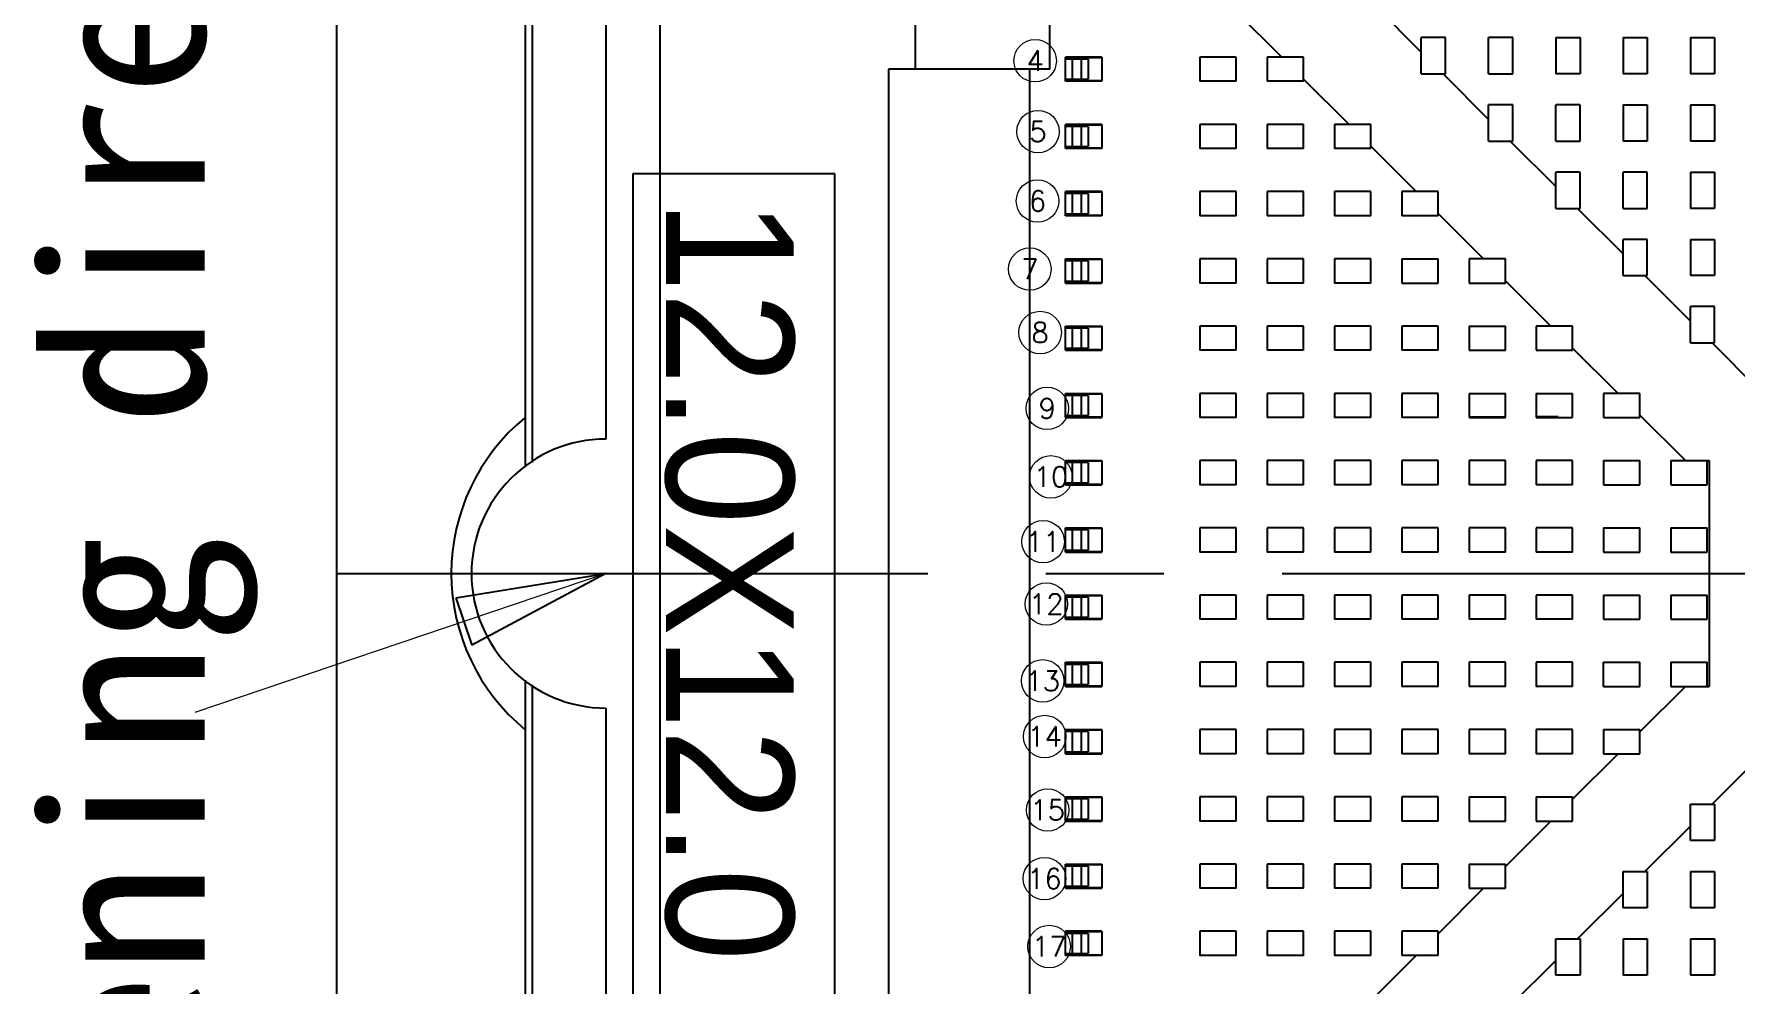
# Model space of a CAD drawing. Header units: millimetres. Extents: x 2405 to 2512, y -828 to -753.
# Drawn here: x 2476.54 to 2489.19, y -787.7 to -780.63 of the extents above; entities that cross this region are included whole.
import ezdxf
from ezdxf.enums import TextEntityAlignment as Align

# ---------------------------------------------------------------- set-up
doc = ezdxf.new("R2010")
doc.units = ezdxf.units.MM
doc.header["$LTSCALE"] = 30.734
doc.linetypes.add('CENTER', pattern=[0.6, 0.375, -0.075, 0.075, -0.075])
doc.layers.get('0').update_dxf_attribs({"linetype": 'CONTINUOUS'})
doc.layers.add('from', color=7, linetype='CONTINUOUS', lineweight=13)
doc.layers.add('压塊', color=31, linetype='CONTINUOUS')
doc.styles.add('Mark-1', font='@Dotum.ttf')
doc.styles.add('ROMANS', font='romans.shx')
doc.styles.get("Standard").update_dxf_attribs({"font": 'txt', "width": 0.85})
doc.styles.add('TXT', font='txt.shx', dxfattribs={"bigfont": 'gbcbig.shx'})
doc.dimstyles.get("Standard").update_dxf_attribs({"dimscale": 0.97, "dimtxt": 2, "dimasz": 1.2, "dimexe": 0.5, "dimexo": 0.5, "dimgap": 0.5, "dimtad": 0, "dimtoh": 1, "dimzin": 1, "dimdsep": 46, "dimtxsty": 'Standard', "dimblk": 'CLOSEDBLANK', "dimcen": 0.5, "dimclrd": 3, "dimclre": 3, "dimclrt": 4, "dimadec": 0, "dimazin": 0, "dimtp": 0.05, "dimtm": 0.05, "dimtfac": 1, "dimtofl": 0, "dimtmove": 0, "dimatfit": 3, "dimldrblk": 'CLOSEDBLANK', "dimfxl": 1, "dimtolj": 1, "dimtzin": 0, "dimlwd": 5, "dimlwe": 5, "dimarcsym": 0})

# ---------------------------------------------------------------- blocks, each defined once
blk = doc.blocks.new('_CLOSEDBLANK')
at = {"color": 0, "linetype": 'ByBlock'}
for p, q in [((-1, 0.167), (0, 0)), ((-1, 0.167), (-1, -0.167)), ((0, 0), (-1, -0.167))]:
    blk.add_line(p, q, dxfattribs=at)
blk = doc.blocks.new('b')
at = {"color": 7, "linetype": 'Continuous'}
for p, q in [((1258.817, -767.658), (1258.817, -744.658)), ((1260.817, -748.458), (1260.817, -755.158)), ((1261.217, -749.258), (1261.217, -763.058)), ((1260.217, -750.508), (1260.217, -755.367)), ((1260.267, -750.568), (1260.267, -755.332)), ((1260.217, -756.95), (1260.217, -761.808)), ((1260.267, -756.985), (1260.267, -761.748)), ((1260.817, -757.158), (1260.817, -763.858))]:
    blk.add_line(p, q, dxfattribs=at)
at = {"color": 1, "linetype": 'CENTER', "ltscale": 0.381}
blk.add_line((1258.817, -756.158), (1279.817, -756.158), dxfattribs=at)
at = {"color": 7, "linetype": 'Continuous'}
for centre, radius, start, end in [((1261.167, -756.158), 1.5, 129.2965, 230.7035), ((1260.817, -756.158), 1, 90, 270)]:
    blk.add_arc(centre, radius, start, end, dxfattribs=at)
at = {"color": 0, "linetype": 'ByBlock', "insert": (1256.634, -761.586), "char_height": 1.2, "width": 15.76995, "attachment_point": 1, "rotation": 90, "style": 'ROMANS'}
blk.add_mtext('{\\fSimSun|b0|i0|c134|p2;Opening direction}', dxfattribs=at)
at = {"color": 0, "linetype": 'ByBlock'}
blk.add_leader([(1260.817, -756.158), (1257.76, -757.19)], dimstyle='Standard', override={"dimscale": 0.93, "dimgap": 0.5, "dimtad": 0, "dimtih": 1, "dimzin": 9, "dimtol": 1, "dimtm": 0, "dimtzin": 8}, dxfattribs=at)

msp = doc.modelspace()

# ---------------------------------------------------------------- linework, layer by layer
at = {"color": 7, "linetype": 'Continuous'}
for p, q in [((2483.09, -780.893), (2483.09, -777.543)), ((2484.09, -780.893), (2484.09, -778.993)), ((2485.813, -780.803), (2485.475, -780.466)), ((2485.475, -780.466), (2485.813, -780.803)), ((2486.512, -780.428), (2486.85, -780.766)), ((2487.03, -780.658), (2486.85, -780.658)), ((2486.85, -780.928), (2486.85, -780.658)), ((2487.03, -780.928), (2487.03, -780.658)), ((2487.53, -780.658), (2487.35, -780.658)), ((2487.35, -780.928), (2487.35, -780.658)), ((2487.53, -780.928), (2487.53, -780.658)), ((2487.85, -780.658), (2487.85, -780.928)), ((2487.85, -780.658), (2488.03, -780.658)), ((2488.03, -780.658), (2488.03, -780.928)), ((2488.35, -780.658), (2488.35, -780.928)), ((2488.35, -780.658), (2488.53, -780.658)), ((2488.53, -780.658), (2488.53, -780.928)), ((2488.85, -780.658), (2488.85, -780.928)), ((2488.85, -780.658), (2489.03, -780.658)), ((2489.03, -780.658), (2489.03, -780.928)), ((2484.09, -780.893), (2482.89, -780.893)), ((2482.89, -780.893), (2482.89, -788.393)), ((2482.89, -780.893), (2482.89, -788.393)), ((2483.94, -788.393), (2483.94, -780.893)), ((2483.94, -788.393), (2483.94, -780.893)), ((2484.475, -780.803), (2484.205, -780.803)), ((2484.205, -780.983), (2484.205, -780.803)), ((2484.475, -780.808), (2484.205, -780.808)), ((2484.375, -780.818), (2484.205, -780.818)), ((2484.24, -780.803), (2484.24, -780.808)), ((2484.255, -780.818), (2484.255, -780.968)), ((2484.325, -780.968), (2484.325, -780.818)), ((2484.375, -780.818), (2484.375, -780.968)), ((2484.475, -780.803), (2484.475, -780.983)), ((2485.205, -780.803), (2485.205, -780.983)), ((2485.475, -780.803), (2485.205, -780.803)), ((2485.475, -780.983), (2485.475, -780.803)), ((2485.975, -780.803), (2485.705, -780.803)), ((2485.705, -780.803), (2485.705, -780.983)), ((2485.975, -780.983), (2485.975, -780.803)), ((2484.205, -780.968), (2484.375, -780.968)), ((2484.205, -780.978), (2484.475, -780.978)), ((2484.475, -780.983), (2484.205, -780.983)), ((2485.475, -780.983), (2485.205, -780.983)), ((2485.975, -780.983), (2485.705, -780.983)), ((2486.313, -781.303), (2485.975, -780.966)), ((2486.85, -780.928), (2487.03, -780.928)), ((2487.012, -780.928), (2487.35, -781.266)), ((2487.35, -780.928), (2487.53, -780.928)), ((2488.03, -780.928), (2487.85, -780.928)), ((2488.53, -780.928), (2488.35, -780.928)), ((2489.03, -780.928), (2488.85, -780.928)), ((2487.53, -781.158), (2487.35, -781.158)), ((2487.35, -781.428), (2487.35, -781.158)), ((2487.53, -781.428), (2487.53, -781.158)), ((2488.03, -781.158), (2487.85, -781.158)), ((2487.85, -781.428), (2487.85, -781.158)), ((2488.03, -781.428), (2488.03, -781.158)), ((2488.35, -781.158), (2488.35, -781.428)), ((2488.35, -781.158), (2488.53, -781.158)), ((2488.53, -781.158), (2488.53, -781.428)), ((2488.85, -781.158), (2488.85, -781.428)), ((2488.85, -781.158), (2489.03, -781.158)), ((2489.03, -781.158), (2489.03, -781.428)), ((2484.475, -781.303), (2484.205, -781.303)), ((2484.205, -781.483), (2484.205, -781.303)), ((2484.475, -781.308), (2484.205, -781.308)), ((2484.375, -781.318), (2484.205, -781.318)), ((2484.255, -781.318), (2484.255, -781.468)), ((2484.325, -781.468), (2484.325, -781.318)), ((2484.375, -781.318), (2484.375, -781.468)), ((2484.475, -781.303), (2484.475, -781.483)), ((2485.205, -781.303), (2485.205, -781.483)), ((2485.475, -781.303), (2485.205, -781.303)), ((2485.475, -781.483), (2485.475, -781.303)), ((2485.705, -781.303), (2485.705, -781.483)), ((2485.975, -781.303), (2485.705, -781.303)), ((2485.975, -781.483), (2485.975, -781.303)), ((2486.475, -781.303), (2486.205, -781.303)), ((2486.205, -781.303), (2486.205, -781.483)), ((2486.475, -781.483), (2486.475, -781.303)), ((2484.205, -781.468), (2484.375, -781.468)), ((2484.205, -781.478), (2484.475, -781.478)), ((2484.475, -781.483), (2484.205, -781.483)), ((2485.475, -781.483), (2485.205, -781.483)), ((2485.975, -781.483), (2485.705, -781.483)), ((2486.475, -781.483), (2486.205, -781.483)), ((2486.813, -781.803), (2486.475, -781.466)), ((2487.35, -781.428), (2487.53, -781.428)), ((2487.512, -781.428), (2487.85, -781.766)), ((2487.85, -781.428), (2488.03, -781.428)), ((2488.53, -781.428), (2488.35, -781.428)), ((2489.03, -781.428), (2488.85, -781.428)), ((2482.49, -781.672), (2480.99, -781.672)), ((2480.99, -781.672), (2480.99, -788.672)), ((2482.49, -788.672), (2482.49, -781.672)), ((2487.85, -781.928), (2487.85, -781.658)), ((2488.03, -781.658), (2487.85, -781.658)), ((2488.03, -781.928), (2488.03, -781.658)), ((2488.35, -781.928), (2488.35, -781.658)), ((2488.53, -781.658), (2488.35, -781.658)), ((2488.53, -781.928), (2488.53, -781.658)), ((2488.85, -781.658), (2488.85, -781.928)), ((2488.85, -781.658), (2489.03, -781.658)), ((2489.03, -781.658), (2489.03, -781.928)), ((2484.475, -781.803), (2484.205, -781.803)), ((2484.205, -781.983), (2484.205, -781.803)), ((2484.475, -781.808), (2484.205, -781.808)), ((2484.375, -781.818), (2484.205, -781.818)), ((2484.255, -781.818), (2484.255, -781.968)), ((2484.325, -781.968), (2484.325, -781.818)), ((2484.375, -781.818), (2484.375, -781.968)), ((2484.475, -781.803), (2484.475, -781.983)), ((2485.205, -781.803), (2485.205, -781.983)), ((2485.475, -781.803), (2485.205, -781.803)), ((2485.475, -781.983), (2485.475, -781.803)), ((2485.705, -781.803), (2485.705, -781.983)), ((2485.975, -781.803), (2485.705, -781.803)), ((2485.975, -781.983), (2485.975, -781.803)), ((2486.475, -781.803), (2486.205, -781.803)), ((2486.205, -781.803), (2486.205, -781.983)), ((2486.475, -781.983), (2486.475, -781.803)), ((2486.975, -781.803), (2486.705, -781.803)), ((2486.705, -781.803), (2486.705, -781.983)), ((2486.975, -781.983), (2486.975, -781.803)), ((2484.205, -781.968), (2484.375, -781.968)), ((2484.205, -781.978), (2484.475, -781.978)), ((2484.475, -781.983), (2484.205, -781.983)), ((2485.475, -781.983), (2485.205, -781.983)), ((2485.975, -781.983), (2485.705, -781.983)), ((2486.475, -781.983), (2486.205, -781.983)), ((2486.975, -781.983), (2486.705, -781.983)), ((2487.313, -782.303), (2486.975, -781.966)), ((2487.85, -781.928), (2488.03, -781.928)), ((2488.012, -781.928), (2488.35, -782.266)), ((2488.35, -781.928), (2488.53, -781.928)), ((2489.03, -781.928), (2488.85, -781.928)), ((2488.35, -782.428), (2488.35, -782.158)), ((2488.53, -782.158), (2488.35, -782.158)), ((2488.53, -782.428), (2488.53, -782.158)), ((2488.85, -782.158), (2488.85, -782.428)), ((2488.85, -782.158), (2489.03, -782.158)), ((2489.03, -782.158), (2489.03, -782.428)), ((2484.205, -782.303), (2484.475, -782.303)), ((2484.205, -782.483), (2484.205, -782.303)), ((2484.24, -782.303), (2484.24, -782.308)), ((2484.475, -782.303), (2484.475, -782.483)), ((2485.205, -782.303), (2485.205, -782.483)), ((2485.475, -782.303), (2485.205, -782.303)), ((2485.475, -782.483), (2485.475, -782.303)), ((2485.705, -782.303), (2485.705, -782.483)), ((2485.975, -782.303), (2485.705, -782.303)), ((2485.975, -782.483), (2485.975, -782.303)), ((2486.205, -782.303), (2486.205, -782.483)), ((2486.475, -782.303), (2486.205, -782.303)), ((2486.475, -782.483), (2486.475, -782.303)), ((2486.705, -782.303), (2486.975, -782.303)), ((2486.705, -782.303), (2486.705, -782.483)), ((2486.975, -782.483), (2486.975, -782.303)), ((2487.205, -782.303), (2487.205, -782.483)), ((2487.475, -782.303), (2487.205, -782.303)), ((2487.475, -782.483), (2487.475, -782.303)), ((2484.475, -782.308), (2484.205, -782.308)), ((2484.375, -782.318), (2484.205, -782.318)), ((2484.255, -782.318), (2484.255, -782.468)), ((2484.325, -782.468), (2484.325, -782.318)), ((2484.375, -782.318), (2484.375, -782.468)), ((2488.35, -782.428), (2488.53, -782.428)), ((2488.512, -782.428), (2488.85, -782.766)), ((2489.03, -782.428), (2488.85, -782.428)), ((2484.205, -782.468), (2484.375, -782.468)), ((2484.205, -782.478), (2484.475, -782.478)), ((2484.205, -782.483), (2484.475, -782.483)), ((2485.475, -782.483), (2485.205, -782.483)), ((2485.975, -782.483), (2485.705, -782.483)), ((2486.475, -782.483), (2486.205, -782.483)), ((2486.705, -782.483), (2486.975, -782.483)), ((2487.205, -782.483), (2487.475, -782.483)), ((2487.813, -782.803), (2487.475, -782.466)), ((2488.85, -782.928), (2488.85, -782.658)), ((2489.03, -782.658), (2488.85, -782.658)), ((2489.03, -782.928), (2489.03, -782.658)), ((2484.205, -782.803), (2484.475, -782.803)), ((2484.205, -782.983), (2484.205, -782.803)), ((2484.475, -782.808), (2484.205, -782.808)), ((2484.475, -782.803), (2484.475, -782.983)), ((2485.205, -782.803), (2485.205, -782.983)), ((2485.475, -782.803), (2485.205, -782.803)), ((2485.475, -782.983), (2485.475, -782.803)), ((2485.705, -782.803), (2485.705, -782.983)), ((2485.975, -782.803), (2485.705, -782.803)), ((2485.975, -782.983), (2485.975, -782.803)), ((2486.205, -782.803), (2486.205, -782.983)), ((2486.475, -782.803), (2486.205, -782.803)), ((2486.475, -782.983), (2486.475, -782.803)), ((2486.705, -782.803), (2486.705, -782.983)), ((2486.975, -782.803), (2486.705, -782.803)), ((2486.975, -782.983), (2486.975, -782.803)), ((2487.205, -782.803), (2487.205, -782.983)), ((2487.205, -782.803), (2487.475, -782.803)), ((2487.475, -782.983), (2487.475, -782.803)), ((2487.705, -782.803), (2487.705, -782.983)), ((2487.975, -782.803), (2487.705, -782.803)), ((2487.975, -782.983), (2487.975, -782.803)), ((2484.375, -782.818), (2484.205, -782.818)), ((2484.255, -782.818), (2484.255, -782.968)), ((2484.325, -782.968), (2484.325, -782.818)), ((2484.375, -782.818), (2484.375, -782.968)), ((2488.85, -782.928), (2489.03, -782.928)), ((2489.012, -782.928), (2489.35, -783.266)), ((2484.205, -782.968), (2484.375, -782.968)), ((2484.205, -782.978), (2484.475, -782.978)), ((2484.205, -782.983), (2484.475, -782.983)), ((2485.475, -782.983), (2485.205, -782.983)), ((2485.975, -782.983), (2485.705, -782.983)), ((2486.475, -782.983), (2486.205, -782.983)), ((2486.975, -782.983), (2486.705, -782.983)), ((2487.205, -782.983), (2487.475, -782.983)), ((2487.705, -782.983), (2487.975, -782.983)), ((2488.313, -783.303), (2487.975, -782.966)), ((2484.205, -783.303), (2484.475, -783.303)), ((2484.205, -783.483), (2484.205, -783.303)), ((2484.475, -783.308), (2484.205, -783.308)), ((2484.475, -783.303), (2484.475, -783.483)), ((2485.205, -783.303), (2485.205, -783.483)), ((2485.475, -783.303), (2485.205, -783.303)), ((2485.475, -783.483), (2485.475, -783.303)), ((2485.705, -783.303), (2485.705, -783.483)), ((2485.975, -783.303), (2485.705, -783.303)), ((2485.975, -783.483), (2485.975, -783.303)), ((2486.205, -783.303), (2486.205, -783.483)), ((2486.475, -783.303), (2486.205, -783.303)), ((2486.475, -783.483), (2486.475, -783.303)), ((2486.705, -783.303), (2486.705, -783.483)), ((2486.975, -783.303), (2486.705, -783.303)), ((2486.975, -783.483), (2486.975, -783.303)), ((2487.205, -783.303), (2487.205, -783.483)), ((2487.205, -783.303), (2487.475, -783.303)), ((2487.475, -783.483), (2487.475, -783.303)), ((2487.705, -783.303), (2487.705, -783.483)), ((2487.705, -783.303), (2487.975, -783.303)), ((2487.975, -783.483), (2487.975, -783.303)), ((2488.205, -783.303), (2488.205, -783.483)), ((2488.475, -783.303), (2488.205, -783.303)), ((2488.475, -783.483), (2488.475, -783.303)), ((2484.375, -783.318), (2484.205, -783.318)), ((2484.255, -783.318), (2484.255, -783.468)), ((2484.325, -783.468), (2484.325, -783.318)), ((2484.375, -783.318), (2484.375, -783.468)), ((2484.205, -783.468), (2484.375, -783.468)), ((2484.205, -783.478), (2484.475, -783.478)), ((2484.205, -783.483), (2484.475, -783.483)), ((2485.475, -783.483), (2485.205, -783.483)), ((2485.975, -783.483), (2485.705, -783.483)), ((2486.475, -783.483), (2486.205, -783.483)), ((2486.975, -783.483), (2486.705, -783.483)), ((2487.205, -783.478), (2487.475, -783.478)), ((2487.205, -783.483), (2487.475, -783.483)), ((2487.867, -783.478), (2487.705, -783.478)), ((2487.705, -783.483), (2487.975, -783.483)), ((2487.79, -783.478), (2487.79, -783.483)), ((2487.867, -783.478), (2487.867, -783.483)), ((2488.205, -783.483), (2488.475, -783.483)), ((2488.813, -783.803), (2488.475, -783.466)), ((2484.205, -783.803), (2484.475, -783.803)), ((2484.205, -783.983), (2484.205, -783.803)), ((2484.475, -783.808), (2484.205, -783.808)), ((2484.375, -783.818), (2484.205, -783.818)), ((2484.24, -783.803), (2484.24, -783.808)), ((2484.255, -783.818), (2484.255, -783.968)), ((2484.325, -783.968), (2484.325, -783.818)), ((2484.375, -783.818), (2484.375, -783.968)), ((2484.475, -783.803), (2484.475, -783.983)), ((2485.205, -783.803), (2485.205, -783.983)), ((2485.475, -783.803), (2485.205, -783.803)), ((2485.205, -783.803), (2485.205, -783.983)), ((2485.475, -783.803), (2485.205, -783.803)), ((2485.475, -783.983), (2485.475, -783.803)), ((2485.475, -783.983), (2485.475, -783.803)), ((2485.705, -783.803), (2485.705, -783.983)), ((2485.975, -783.803), (2485.705, -783.803)), ((2485.705, -783.803), (2485.705, -783.983)), ((2485.975, -783.803), (2485.705, -783.803)), ((2485.975, -783.983), (2485.975, -783.803)), ((2485.975, -783.983), (2485.975, -783.803)), ((2486.205, -783.803), (2486.205, -783.983)), ((2486.475, -783.803), (2486.205, -783.803)), ((2486.205, -783.803), (2486.205, -783.983)), ((2486.475, -783.803), (2486.205, -783.803)), ((2486.475, -783.983), (2486.475, -783.803)), ((2486.475, -783.983), (2486.475, -783.803)), ((2486.705, -783.803), (2486.705, -783.983)), ((2486.975, -783.803), (2486.705, -783.803)), ((2486.705, -783.803), (2486.705, -783.983)), ((2486.975, -783.803), (2486.705, -783.803)), ((2486.975, -783.983), (2486.975, -783.803)), ((2486.975, -783.983), (2486.975, -783.803)), ((2487.205, -783.803), (2487.205, -783.983)), ((2487.475, -783.803), (2487.205, -783.803)), ((2487.205, -783.803), (2487.205, -783.983)), ((2487.475, -783.803), (2487.205, -783.803)), ((2487.475, -783.983), (2487.475, -783.803)), ((2487.475, -783.983), (2487.475, -783.803)), ((2487.705, -783.803), (2487.705, -783.983)), ((2487.975, -783.803), (2487.705, -783.803)), ((2487.705, -783.803), (2487.705, -783.983)), ((2487.975, -783.803), (2487.705, -783.803)), ((2487.975, -783.983), (2487.975, -783.803)), ((2487.975, -783.983), (2487.975, -783.803)), ((2488.205, -783.803), (2488.205, -783.983)), ((2488.205, -783.803), (2488.475, -783.803)), ((2488.475, -783.983), (2488.475, -783.803)), ((2488.705, -783.803), (2488.705, -783.983)), ((2488.705, -783.803), (2488.99, -783.803)), ((2488.975, -783.983), (2488.975, -783.803)), ((2488.99, -783.803), (2488.99, -785.483)), ((2484.205, -783.968), (2484.375, -783.968)), ((2484.205, -783.978), (2484.475, -783.978)), ((2484.205, -783.983), (2484.475, -783.983)), ((2485.475, -783.983), (2485.205, -783.983)), ((2485.475, -783.983), (2485.205, -783.983)), ((2485.975, -783.983), (2485.705, -783.983)), ((2485.975, -783.983), (2485.705, -783.983)), ((2486.475, -783.983), (2486.205, -783.983)), ((2486.475, -783.983), (2486.205, -783.983)), ((2486.975, -783.983), (2486.705, -783.983)), ((2486.975, -783.983), (2486.705, -783.983)), ((2487.475, -783.983), (2487.205, -783.983)), ((2487.475, -783.983), (2487.205, -783.983)), ((2487.975, -783.983), (2487.705, -783.983)), ((2487.975, -783.983), (2487.705, -783.983)), ((2488.205, -783.983), (2488.475, -783.983)), ((2488.705, -783.983), (2488.975, -783.983)), ((2484.205, -784.303), (2484.475, -784.303)), ((2484.205, -784.483), (2484.205, -784.303)), ((2484.475, -784.308), (2484.205, -784.308)), ((2484.375, -784.318), (2484.205, -784.318)), ((2484.255, -784.318), (2484.255, -784.468)), ((2484.325, -784.468), (2484.325, -784.318)), ((2484.375, -784.318), (2484.375, -784.468)), ((2484.475, -784.303), (2484.475, -784.483)), ((2485.205, -784.303), (2485.205, -784.483)), ((2485.475, -784.303), (2485.205, -784.303)), ((2485.205, -784.303), (2485.205, -784.483)), ((2485.475, -784.303), (2485.205, -784.303)), ((2485.475, -784.483), (2485.475, -784.303)), ((2485.475, -784.483), (2485.475, -784.303)), ((2485.705, -784.303), (2485.705, -784.483)), ((2485.975, -784.303), (2485.705, -784.303)), ((2485.705, -784.303), (2485.705, -784.483)), ((2485.975, -784.303), (2485.705, -784.303)), ((2485.975, -784.483), (2485.975, -784.303)), ((2485.975, -784.483), (2485.975, -784.303)), ((2486.205, -784.303), (2486.205, -784.483)), ((2486.475, -784.303), (2486.205, -784.303)), ((2486.205, -784.303), (2486.205, -784.483)), ((2486.475, -784.303), (2486.205, -784.303)), ((2486.475, -784.483), (2486.475, -784.303)), ((2486.475, -784.483), (2486.475, -784.303)), ((2486.705, -784.303), (2486.705, -784.483)), ((2486.975, -784.303), (2486.705, -784.303)), ((2486.705, -784.303), (2486.705, -784.483)), ((2486.975, -784.303), (2486.705, -784.303)), ((2486.975, -784.483), (2486.975, -784.303)), ((2486.975, -784.483), (2486.975, -784.303)), ((2487.205, -784.303), (2487.205, -784.483)), ((2487.475, -784.303), (2487.205, -784.303)), ((2487.205, -784.303), (2487.205, -784.483)), ((2487.475, -784.303), (2487.205, -784.303)), ((2487.475, -784.483), (2487.475, -784.303)), ((2487.475, -784.483), (2487.475, -784.303)), ((2487.705, -784.303), (2487.705, -784.483)), ((2487.975, -784.303), (2487.705, -784.303)), ((2487.705, -784.303), (2487.705, -784.483)), ((2487.975, -784.303), (2487.705, -784.303)), ((2487.975, -784.483), (2487.975, -784.303)), ((2487.975, -784.483), (2487.975, -784.303)), ((2488.205, -784.303), (2488.205, -784.483)), ((2488.205, -784.303), (2488.475, -784.303)), ((2488.475, -784.483), (2488.475, -784.303)), ((2488.705, -784.303), (2488.705, -784.483)), ((2488.705, -784.303), (2488.975, -784.303)), ((2488.975, -784.483), (2488.975, -784.303)), ((2484.205, -784.468), (2484.375, -784.468)), ((2484.205, -784.478), (2484.475, -784.478)), ((2484.205, -784.483), (2484.475, -784.483)), ((2485.475, -784.483), (2485.205, -784.483)), ((2485.475, -784.483), (2485.205, -784.483)), ((2485.975, -784.483), (2485.705, -784.483)), ((2485.975, -784.483), (2485.705, -784.483)), ((2486.475, -784.483), (2486.205, -784.483)), ((2486.475, -784.483), (2486.205, -784.483)), ((2486.975, -784.483), (2486.705, -784.483)), ((2486.975, -784.483), (2486.705, -784.483)), ((2487.475, -784.483), (2487.205, -784.483)), ((2487.475, -784.483), (2487.205, -784.483)), ((2487.975, -784.483), (2487.705, -784.483)), ((2487.975, -784.483), (2487.705, -784.483)), ((2488.205, -784.483), (2488.475, -784.483)), ((2488.705, -784.483), (2488.975, -784.483)), ((2484.205, -784.983), (2484.205, -784.803)), ((2484.205, -784.803), (2484.475, -784.803)), ((2484.475, -784.808), (2484.205, -784.808)), ((2484.375, -784.818), (2484.205, -784.818)), ((2484.255, -784.818), (2484.255, -784.968)), ((2484.325, -784.968), (2484.325, -784.818)), ((2484.375, -784.818), (2484.375, -784.968)), ((2484.475, -784.803), (2484.475, -784.983)), ((2485.205, -784.803), (2485.205, -784.983)), ((2485.475, -784.803), (2485.205, -784.803)), ((2485.205, -784.803), (2485.205, -784.983)), ((2485.475, -784.803), (2485.205, -784.803)), ((2485.475, -784.983), (2485.475, -784.803)), ((2485.475, -784.983), (2485.475, -784.803)), ((2485.705, -784.803), (2485.705, -784.983)), ((2485.975, -784.803), (2485.705, -784.803)), ((2485.705, -784.803), (2485.705, -784.983)), ((2485.975, -784.803), (2485.705, -784.803)), ((2485.975, -784.983), (2485.975, -784.803)), ((2485.975, -784.983), (2485.975, -784.803)), ((2486.205, -784.803), (2486.205, -784.983)), ((2486.475, -784.803), (2486.205, -784.803)), ((2486.205, -784.803), (2486.205, -784.983)), ((2486.475, -784.803), (2486.205, -784.803)), ((2486.475, -784.983), (2486.475, -784.803)), ((2486.475, -784.983), (2486.475, -784.803)), ((2486.705, -784.803), (2486.705, -784.983)), ((2486.975, -784.803), (2486.705, -784.803)), ((2486.705, -784.803), (2486.705, -784.983)), ((2486.975, -784.803), (2486.705, -784.803)), ((2486.975, -784.983), (2486.975, -784.803)), ((2486.975, -784.983), (2486.975, -784.803)), ((2487.205, -784.803), (2487.205, -784.983)), ((2487.475, -784.803), (2487.205, -784.803)), ((2487.205, -784.803), (2487.205, -784.983)), ((2487.475, -784.803), (2487.205, -784.803)), ((2487.475, -784.983), (2487.475, -784.803)), ((2487.475, -784.983), (2487.475, -784.803)), ((2487.705, -784.803), (2487.705, -784.983)), ((2487.975, -784.803), (2487.705, -784.803)), ((2487.705, -784.803), (2487.705, -784.983)), ((2487.975, -784.803), (2487.705, -784.803)), ((2487.975, -784.983), (2487.975, -784.803)), ((2487.975, -784.983), (2487.975, -784.803)), ((2488.205, -784.803), (2488.205, -784.983)), ((2488.205, -784.803), (2488.475, -784.803)), ((2488.475, -784.983), (2488.475, -784.803)), ((2488.705, -784.803), (2488.705, -784.983)), ((2488.705, -784.803), (2488.975, -784.803)), ((2488.975, -784.983), (2488.975, -784.803)), ((2484.205, -784.968), (2484.375, -784.968)), ((2484.205, -784.978), (2484.475, -784.978)), ((2484.205, -784.983), (2484.475, -784.983)), ((2485.475, -784.983), (2485.205, -784.983)), ((2485.475, -784.983), (2485.205, -784.983)), ((2485.975, -784.983), (2485.705, -784.983)), ((2485.975, -784.983), (2485.705, -784.983)), ((2486.475, -784.983), (2486.205, -784.983)), ((2486.475, -784.983), (2486.205, -784.983)), ((2486.975, -784.983), (2486.705, -784.983)), ((2486.975, -784.983), (2486.705, -784.983)), ((2487.475, -784.983), (2487.205, -784.983)), ((2487.475, -784.983), (2487.205, -784.983)), ((2487.975, -784.983), (2487.705, -784.983)), ((2487.975, -784.983), (2487.705, -784.983)), ((2488.205, -784.983), (2488.475, -784.983)), ((2488.705, -784.983), (2488.975, -784.983)), ((2484.205, -785.483), (2484.205, -785.303)), ((2484.205, -785.303), (2484.475, -785.303)), ((2484.475, -785.308), (2484.205, -785.308)), ((2484.375, -785.318), (2484.205, -785.318)), ((2484.24, -785.303), (2484.24, -785.308)), ((2484.255, -785.318), (2484.255, -785.468)), ((2484.325, -785.468), (2484.325, -785.318)), ((2484.375, -785.318), (2484.375, -785.468)), ((2484.475, -785.303), (2484.475, -785.483)), ((2485.205, -785.303), (2485.205, -785.483)), ((2485.475, -785.303), (2485.205, -785.303)), ((2485.205, -785.303), (2485.205, -785.483)), ((2485.475, -785.303), (2485.205, -785.303)), ((2485.475, -785.483), (2485.475, -785.303)), ((2485.475, -785.483), (2485.475, -785.303)), ((2485.705, -785.303), (2485.705, -785.483)), ((2485.975, -785.303), (2485.705, -785.303)), ((2485.705, -785.303), (2485.705, -785.483)), ((2485.975, -785.303), (2485.705, -785.303)), ((2485.975, -785.483), (2485.975, -785.303)), ((2485.975, -785.483), (2485.975, -785.303)), ((2486.205, -785.303), (2486.205, -785.483)), ((2486.475, -785.303), (2486.205, -785.303)), ((2486.205, -785.303), (2486.205, -785.483)), ((2486.475, -785.303), (2486.205, -785.303)), ((2486.475, -785.483), (2486.475, -785.303)), ((2486.475, -785.483), (2486.475, -785.303)), ((2486.705, -785.303), (2486.705, -785.483)), ((2486.975, -785.303), (2486.705, -785.303)), ((2486.705, -785.303), (2486.705, -785.483)), ((2486.975, -785.303), (2486.705, -785.303)), ((2486.975, -785.483), (2486.975, -785.303)), ((2486.975, -785.483), (2486.975, -785.303)), ((2487.205, -785.303), (2487.205, -785.483)), ((2487.475, -785.303), (2487.205, -785.303)), ((2487.205, -785.303), (2487.205, -785.483)), ((2487.475, -785.303), (2487.205, -785.303)), ((2487.475, -785.483), (2487.475, -785.303)), ((2487.475, -785.483), (2487.475, -785.303)), ((2487.705, -785.303), (2487.705, -785.483)), ((2487.975, -785.303), (2487.705, -785.303)), ((2487.705, -785.303), (2487.705, -785.483)), ((2487.975, -785.303), (2487.705, -785.303)), ((2487.975, -785.483), (2487.975, -785.303)), ((2487.975, -785.483), (2487.975, -785.303)), ((2488.205, -785.483), (2488.205, -785.303)), ((2488.205, -785.303), (2488.475, -785.303)), ((2488.475, -785.483), (2488.475, -785.303)), ((2488.705, -785.303), (2488.705, -785.483)), ((2488.705, -785.303), (2488.975, -785.303)), ((2488.975, -785.483), (2488.975, -785.303)), ((2484.205, -785.468), (2484.375, -785.468)), ((2484.205, -785.478), (2484.475, -785.478)), ((2484.205, -785.483), (2484.475, -785.483)), ((2485.475, -785.483), (2485.205, -785.483)), ((2485.475, -785.483), (2485.205, -785.483)), ((2485.975, -785.483), (2485.705, -785.483)), ((2485.975, -785.483), (2485.705, -785.483)), ((2486.475, -785.483), (2486.205, -785.483)), ((2486.475, -785.483), (2486.205, -785.483)), ((2486.975, -785.483), (2486.705, -785.483)), ((2486.975, -785.483), (2486.705, -785.483)), ((2487.475, -785.483), (2487.205, -785.483)), ((2487.475, -785.483), (2487.205, -785.483)), ((2487.975, -785.483), (2487.705, -785.483)), ((2487.975, -785.483), (2487.705, -785.483)), ((2488.205, -785.483), (2488.475, -785.483)), ((2488.475, -785.821), (2488.813, -785.483)), ((2488.705, -785.483), (2488.99, -785.483)), ((2484.205, -785.983), (2484.205, -785.803)), ((2484.205, -785.803), (2484.475, -785.803)), ((2484.475, -785.808), (2484.205, -785.808)), ((2484.375, -785.818), (2484.205, -785.818)), ((2484.255, -785.818), (2484.255, -785.968)), ((2484.325, -785.968), (2484.325, -785.818)), ((2484.375, -785.818), (2484.375, -785.968)), ((2484.475, -785.803), (2484.475, -785.983)), ((2485.205, -785.803), (2485.205, -785.983)), ((2485.475, -785.803), (2485.205, -785.803)), ((2485.205, -785.803), (2485.205, -785.983)), ((2485.475, -785.803), (2485.205, -785.803)), ((2485.475, -785.983), (2485.475, -785.803)), ((2485.475, -785.983), (2485.475, -785.803)), ((2485.705, -785.803), (2485.705, -785.983)), ((2485.975, -785.803), (2485.705, -785.803)), ((2485.705, -785.803), (2485.705, -785.983)), ((2485.975, -785.803), (2485.705, -785.803)), ((2485.975, -785.983), (2485.975, -785.803)), ((2485.975, -785.983), (2485.975, -785.803)), ((2486.205, -785.803), (2486.205, -785.983)), ((2486.475, -785.803), (2486.205, -785.803)), ((2486.205, -785.803), (2486.205, -785.983)), ((2486.475, -785.803), (2486.205, -785.803)), ((2486.475, -785.983), (2486.475, -785.803)), ((2486.475, -785.983), (2486.475, -785.803)), ((2486.705, -785.803), (2486.705, -785.983)), ((2486.975, -785.803), (2486.705, -785.803)), ((2486.705, -785.803), (2486.705, -785.983)), ((2486.975, -785.803), (2486.705, -785.803)), ((2486.975, -785.983), (2486.975, -785.803)), ((2486.975, -785.983), (2486.975, -785.803)), ((2487.205, -785.803), (2487.205, -785.983)), ((2487.475, -785.803), (2487.205, -785.803)), ((2487.205, -785.803), (2487.205, -785.983)), ((2487.475, -785.803), (2487.205, -785.803)), ((2487.475, -785.983), (2487.475, -785.803)), ((2487.475, -785.983), (2487.475, -785.803)), ((2487.705, -785.803), (2487.705, -785.983)), ((2487.975, -785.803), (2487.705, -785.803)), ((2487.705, -785.803), (2487.705, -785.983)), ((2487.975, -785.803), (2487.705, -785.803)), ((2487.975, -785.983), (2487.975, -785.803)), ((2487.975, -785.983), (2487.975, -785.803)), ((2488.205, -785.803), (2488.205, -785.983)), ((2488.205, -785.803), (2488.475, -785.803)), ((2488.475, -785.983), (2488.475, -785.803)), ((2484.205, -785.968), (2484.375, -785.968)), ((2484.205, -785.978), (2484.475, -785.978)), ((2484.205, -785.983), (2484.475, -785.983)), ((2485.475, -785.983), (2485.205, -785.983)), ((2485.475, -785.983), (2485.205, -785.983)), ((2485.975, -785.983), (2485.705, -785.983)), ((2485.975, -785.983), (2485.705, -785.983)), ((2486.475, -785.983), (2486.205, -785.983)), ((2486.475, -785.983), (2486.205, -785.983)), ((2486.975, -785.983), (2486.705, -785.983)), ((2486.975, -785.983), (2486.705, -785.983)), ((2487.475, -785.983), (2487.205, -785.983)), ((2487.475, -785.983), (2487.205, -785.983)), ((2487.975, -785.983), (2487.705, -785.983)), ((2487.975, -785.983), (2487.705, -785.983)), ((2487.975, -786.321), (2488.313, -785.983)), ((2488.205, -785.983), (2488.475, -785.983)), ((2489.35, -786.021), (2489.012, -786.358)), ((2484.205, -786.483), (2484.205, -786.303)), ((2484.205, -786.303), (2484.475, -786.303)), ((2484.475, -786.308), (2484.205, -786.308)), ((2484.375, -786.318), (2484.205, -786.318)), ((2484.255, -786.318), (2484.255, -786.468)), ((2484.325, -786.468), (2484.325, -786.318)), ((2484.375, -786.318), (2484.375, -786.468)), ((2484.475, -786.303), (2484.475, -786.483)), ((2485.205, -786.303), (2485.205, -786.483)), ((2485.475, -786.303), (2485.205, -786.303)), ((2485.205, -786.303), (2485.205, -786.483)), ((2485.475, -786.303), (2485.205, -786.303)), ((2485.475, -786.483), (2485.475, -786.303)), ((2485.475, -786.483), (2485.475, -786.303)), ((2485.705, -786.303), (2485.705, -786.483)), ((2485.975, -786.303), (2485.705, -786.303)), ((2485.705, -786.303), (2485.705, -786.483)), ((2485.975, -786.303), (2485.705, -786.303)), ((2485.975, -786.483), (2485.975, -786.303)), ((2485.975, -786.483), (2485.975, -786.303)), ((2486.205, -786.303), (2486.205, -786.483)), ((2486.475, -786.303), (2486.205, -786.303)), ((2486.205, -786.303), (2486.205, -786.483)), ((2486.475, -786.303), (2486.205, -786.303)), ((2486.475, -786.483), (2486.475, -786.303)), ((2486.475, -786.483), (2486.475, -786.303)), ((2486.705, -786.303), (2486.705, -786.483)), ((2486.975, -786.303), (2486.705, -786.303)), ((2486.705, -786.303), (2486.705, -786.483)), ((2486.975, -786.303), (2486.705, -786.303)), ((2486.975, -786.483), (2486.975, -786.303)), ((2486.975, -786.483), (2486.975, -786.303)), ((2487.205, -786.303), (2487.205, -786.483)), ((2487.205, -786.303), (2487.475, -786.303)), ((2487.475, -786.483), (2487.475, -786.303)), ((2487.705, -786.303), (2487.705, -786.483)), ((2487.705, -786.303), (2487.975, -786.303)), ((2487.975, -786.483), (2487.975, -786.303)), ((2484.205, -786.468), (2484.375, -786.468)), ((2484.205, -786.478), (2484.475, -786.478)), ((2488.85, -786.628), (2488.85, -786.358)), ((2488.85, -786.358), (2489.03, -786.358)), ((2489.03, -786.358), (2489.03, -786.628)), ((2484.205, -786.483), (2484.475, -786.483)), ((2485.475, -786.483), (2485.205, -786.483)), ((2485.475, -786.483), (2485.205, -786.483)), ((2485.975, -786.483), (2485.705, -786.483)), ((2485.975, -786.483), (2485.705, -786.483)), ((2486.475, -786.483), (2486.205, -786.483)), ((2486.475, -786.483), (2486.205, -786.483)), ((2486.975, -786.483), (2486.705, -786.483)), ((2486.975, -786.483), (2486.705, -786.483)), ((2487.205, -786.483), (2487.475, -786.483)), ((2487.475, -786.821), (2487.813, -786.483)), ((2487.705, -786.483), (2487.975, -786.483)), ((2488.85, -786.521), (2488.512, -786.858)), ((2489.03, -786.628), (2488.85, -786.628)), ((2484.205, -786.983), (2484.205, -786.803)), ((2484.205, -786.803), (2484.475, -786.803)), ((2484.475, -786.808), (2484.205, -786.808)), ((2484.375, -786.818), (2484.205, -786.818)), ((2484.24, -786.803), (2484.24, -786.808)), ((2484.255, -786.818), (2484.255, -786.968)), ((2484.325, -786.968), (2484.325, -786.818)), ((2484.375, -786.818), (2484.375, -786.968)), ((2484.475, -786.803), (2484.475, -786.983)), ((2485.205, -786.803), (2485.205, -786.983)), ((2485.475, -786.803), (2485.205, -786.803)), ((2485.205, -786.803), (2485.205, -786.983)), ((2485.475, -786.803), (2485.205, -786.803)), ((2485.475, -786.983), (2485.475, -786.803)), ((2485.475, -786.983), (2485.475, -786.803)), ((2485.705, -786.803), (2485.705, -786.983)), ((2485.975, -786.803), (2485.705, -786.803)), ((2485.705, -786.803), (2485.705, -786.983)), ((2485.975, -786.803), (2485.705, -786.803)), ((2485.975, -786.983), (2485.975, -786.803)), ((2485.975, -786.983), (2485.975, -786.803)), ((2486.205, -786.803), (2486.205, -786.983)), ((2486.475, -786.803), (2486.205, -786.803)), ((2486.205, -786.803), (2486.205, -786.983)), ((2486.475, -786.803), (2486.205, -786.803)), ((2486.475, -786.983), (2486.475, -786.803)), ((2486.475, -786.983), (2486.475, -786.803)), ((2486.705, -786.803), (2486.705, -786.983)), ((2486.975, -786.803), (2486.705, -786.803)), ((2486.705, -786.803), (2486.705, -786.983)), ((2486.975, -786.803), (2486.705, -786.803)), ((2486.975, -786.983), (2486.975, -786.803)), ((2486.975, -786.983), (2486.975, -786.803)), ((2487.205, -786.803), (2487.205, -786.983)), ((2487.205, -786.803), (2487.475, -786.803)), ((2487.475, -786.983), (2487.475, -786.803)), ((2488.35, -787.128), (2488.35, -786.858)), ((2488.35, -786.858), (2488.53, -786.858)), ((2488.53, -786.858), (2488.53, -787.128)), ((2488.85, -786.858), (2488.85, -787.128)), ((2488.85, -786.858), (2489.03, -786.858)), ((2489.03, -786.858), (2489.03, -787.128)), ((2484.205, -786.968), (2484.375, -786.968)), ((2484.205, -786.978), (2484.475, -786.978)), ((2484.205, -786.983), (2484.475, -786.983)), ((2485.475, -786.983), (2485.205, -786.983)), ((2485.475, -786.983), (2485.205, -786.983)), ((2485.975, -786.983), (2485.705, -786.983)), ((2485.975, -786.983), (2485.705, -786.983)), ((2486.475, -786.983), (2486.205, -786.983)), ((2486.475, -786.983), (2486.205, -786.983)), ((2486.975, -786.983), (2486.705, -786.983)), ((2486.975, -786.983), (2486.705, -786.983)), ((2486.975, -787.321), (2487.313, -786.983)), ((2487.205, -786.983), (2487.475, -786.983)), ((2488.35, -787.021), (2488.012, -787.358)), ((2488.53, -787.128), (2488.35, -787.128)), ((2489.03, -787.128), (2488.85, -787.128)), ((2484.205, -787.483), (2484.205, -787.303)), ((2484.475, -787.303), (2484.205, -787.303)), ((2484.475, -787.308), (2484.205, -787.308)), ((2484.375, -787.318), (2484.205, -787.318)), ((2484.255, -787.318), (2484.255, -787.468)), ((2484.325, -787.468), (2484.325, -787.318)), ((2484.375, -787.318), (2484.375, -787.468)), ((2484.475, -787.303), (2484.475, -787.483)), ((2485.205, -787.303), (2485.205, -787.483)), ((2485.475, -787.303), (2485.205, -787.303)), ((2485.205, -787.303), (2485.205, -787.483)), ((2485.475, -787.303), (2485.205, -787.303)), ((2485.475, -787.483), (2485.475, -787.303)), ((2485.475, -787.483), (2485.475, -787.303)), ((2485.705, -787.303), (2485.705, -787.483)), ((2485.975, -787.303), (2485.705, -787.303)), ((2485.705, -787.303), (2485.705, -787.483)), ((2485.975, -787.303), (2485.705, -787.303)), ((2485.975, -787.483), (2485.975, -787.303)), ((2485.975, -787.483), (2485.975, -787.303)), ((2486.205, -787.303), (2486.205, -787.483)), ((2486.475, -787.303), (2486.205, -787.303)), ((2486.205, -787.303), (2486.205, -787.483)), ((2486.475, -787.303), (2486.205, -787.303)), ((2486.475, -787.483), (2486.475, -787.303)), ((2486.475, -787.483), (2486.475, -787.303)), ((2486.705, -787.303), (2486.705, -787.483)), ((2486.975, -787.303), (2486.705, -787.303)), ((2486.975, -787.483), (2486.975, -787.303)), ((2487.85, -787.628), (2487.85, -787.358)), ((2487.85, -787.358), (2488.03, -787.358)), ((2488.03, -787.358), (2488.03, -787.628)), ((2488.35, -787.358), (2488.35, -787.628)), ((2488.35, -787.358), (2488.53, -787.358)), ((2488.53, -787.358), (2488.53, -787.628)), ((2488.85, -787.358), (2488.85, -787.628)), ((2488.85, -787.358), (2489.03, -787.358)), ((2489.03, -787.358), (2489.03, -787.628)), ((2484.205, -787.468), (2484.375, -787.468)), ((2484.205, -787.478), (2484.475, -787.478)), ((2484.475, -787.483), (2484.205, -787.483)), ((2485.475, -787.483), (2485.205, -787.483)), ((2485.475, -787.483), (2485.205, -787.483)), ((2485.975, -787.483), (2485.705, -787.483)), ((2485.975, -787.483), (2485.705, -787.483)), ((2486.475, -787.483), (2486.205, -787.483)), ((2486.475, -787.483), (2486.205, -787.483)), ((2486.475, -787.821), (2486.813, -787.483)), ((2486.975, -787.483), (2486.705, -787.483)), ((2487.85, -787.521), (2487.512, -787.858)), ((2488.03, -787.628), (2487.85, -787.628)), ((2488.53, -787.628), (2488.35, -787.628)), ((2489.03, -787.628), (2488.85, -787.628))]:
    msp.add_line(p, q, dxfattribs=at)
at = {"layer": 'from', "color": 4, "linetype": 'ByBlock'}
for centre in [(2483.98, -780.83), (2484.001, -781.357), (2483.998, -781.873), (2483.94, -782.379), (2484.017, -782.851), (2484.07, -783.415), (2484.097, -783.924), (2484.039, -784.406), (2484.063, -784.869), (2484.036, -785.441), (2484.051, -785.855), (2484.073, -786.401), (2484.049, -786.911), (2484.084, -787.416)]:
    msp.add_circle(centre, 0.158, dxfattribs=at)

# ---------------------------------------------------------------- block references
at = {"color": 0, "linetype": 'ByBlock'}
msp.add_blockref('b', (1219.973, -28.485), dxfattribs=at)

# ---------------------------------------------------------------- texts
at = {"layer": 'from', "color": 6, "linetype": 'ByBlock', "style": 'TXT'}
for s, p in [('4', (2483.98, -780.83)), ('5', (2484.001, -781.357)), ('6', (2483.998, -781.873)), ('7', (2483.94, -782.379)), ('8', (2484.017, -782.851)), ('9', (2484.07, -783.415)), ('10', (2484.097, -783.924)), ('11', (2484.039, -784.406)), ('12', (2484.063, -784.869)), ('13', (2484.036, -785.441)), ('14', (2484.051, -785.855)), ('15', (2484.073, -786.401)), ('16', (2484.049, -786.911)), ('17', (2484.084, -787.416))]:
    msp.add_text(s, height=0.15, dxfattribs=at).set_placement(p, align=Align.MIDDLE)
at = {"layer": '压塊', "linetype": 'Continuous', "style": 'Mark-1'}
msp.add_text('12.0X12.0', height=0.95, rotation=270, dxfattribs=at).set_placement((2481.236, -781.859))

doc.saveas('drawing.dxf')
